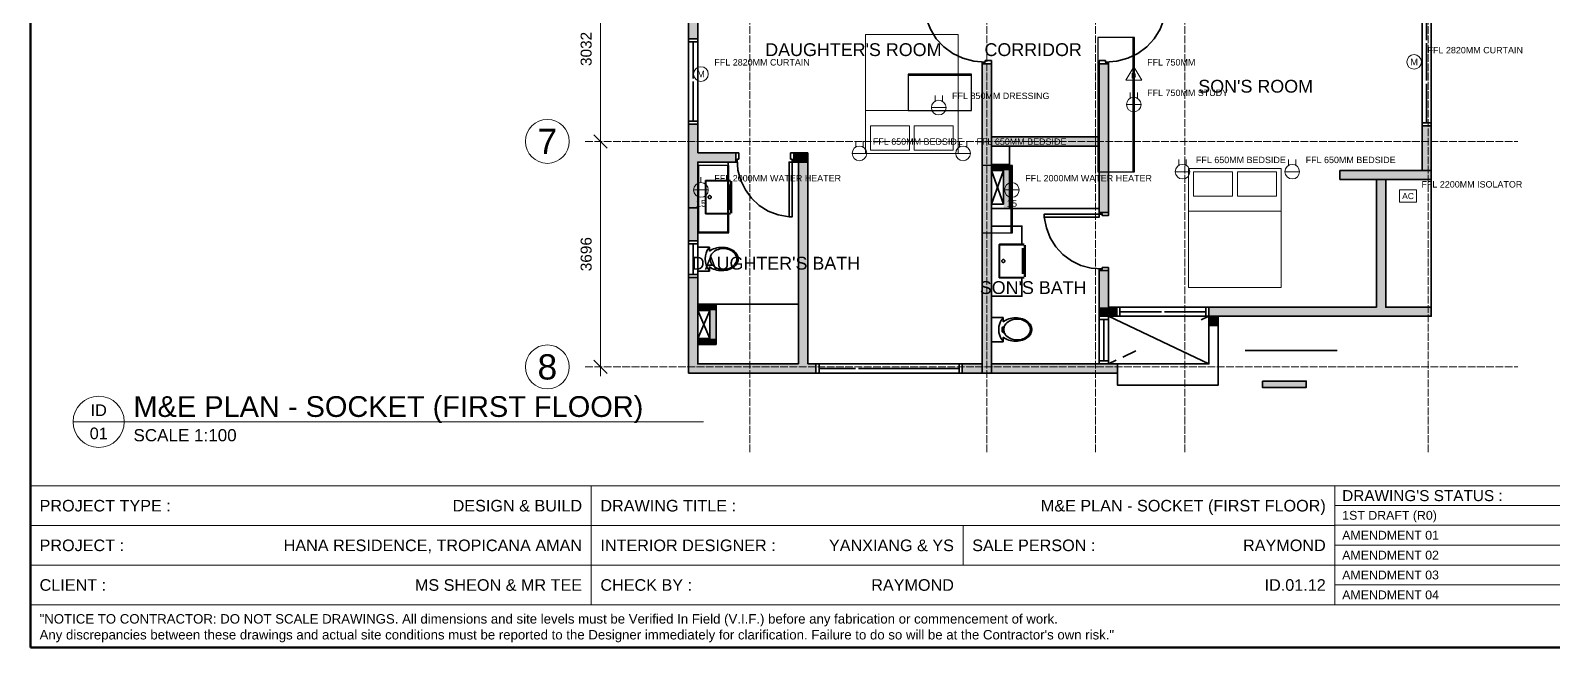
# Model space of a CAD drawing. Header units: millimetres. Extents: x 5 to 415, y 5 to 292.
# Drawn here: x 5 to 254.7, y 5 to 106.1 of the extents above; entities that cross this region are included whole.
import ezdxf
from ezdxf.enums import TextEntityAlignment as Align

# ---------------------------------------------------------------- set-up
doc = ezdxf.new("R2010")
doc.units = ezdxf.units.MM
doc.linetypes.add('DASHED', pattern=[1.524, 1.27, -0.254])
for name, color, linetype, lineweight in [('0-SHEET', 7, 'CONTINUOUS', 50), ('0-TITLE', 7, 'CONTINUOUS', 18), ('0-TITLE-TXT', 7, 'CONTINUOUS', 13), ('A-GRID', 8, 'DASHED', 13), ('A-GRID-TAG', 7, 'CONTINUOUS', 18), ('A-WALL', 250, 'CONTINUOUS', 35), ('A-WALL-FILL', 250, 'CONTINUOUS', 0), ('I-DIM', 5, 'CONTINUOUS', 13), ('I-FURN', 7, 'CONTINUOUS', 13), ('I-JOIN', 6, 'CONTINUOUS', 25), ('I-NOTE', 1, 'CONTINUOUS', 13), ('I-POWR', 1, 'CONTINUOUS', 18), ('I-ROOM', 7, 'CONTINUOUS', 13), ('I-TEXT', 7, 'CONTINUOUS', 13)]:
    doc.layers.add(name, color=color, linetype=linetype, lineweight=lineweight)
doc.styles.get("Standard").update_dxf_attribs({"font": 'arial.ttf'})

msp = doc.modelspace()

# ---------------------------------------------------------------- hatches: boundary and pattern name
at = {"layer": 'A-WALL-FILL', "true_color": 0x4d4d4d}
h = msp.add_hatch(color=7, dxfattribs=at)
h.dxf.hatch_style = 1
h.paths.add_polyline_path([(114.47, 111.5), (112.97, 111.5), (114.47, 104.77), (114.47, 111.5)])
h = msp.add_hatch(color=7, dxfattribs=at)
h.dxf.hatch_style = 1
h.paths.add_polyline_path([(112.97, 111.5), (114.47, 104.77), (112.97, 104.77), (112.97, 111.5)])
h = msp.add_hatch(color=7, dxfattribs=at)
h.dxf.hatch_style = 1
h.paths.add_polyline_path([(162.64, 100.7), (161.14, 100.7), (162.64, 49.99), (162.64, 100.7)])
h = msp.add_hatch(color=7, dxfattribs=at)
h.dxf.hatch_style = 1
h.paths.add_polyline_path([(161.14, 100.7), (162.64, 49.99), (161.14, 49.99), (161.14, 100.7)])
h = msp.add_hatch(color=7, dxfattribs=at)
h.dxf.hatch_style = 1
h.paths.add_polyline_path([(181.84, 100.7), (180.34, 100.7), (181.84, 76.3), (181.84, 100.7)])
h = msp.add_hatch(color=7, dxfattribs=at)
h.dxf.hatch_style = 1
h.paths.add_polyline_path([(180.34, 100.7), (181.84, 76.3), (180.34, 76.3), (180.34, 100.7)])
h = msp.add_hatch(color=7, dxfattribs=at)
h.dxf.hatch_style = 1
h.paths.add_polyline_path([(114.47, 90.77), (112.97, 90.77), (114.47, 86.07), (114.47, 90.77)])
h = msp.add_hatch(color=7, dxfattribs=at)
h.dxf.hatch_style = 1
h.paths.add_polyline_path([(112.97, 90.77), (114.47, 86.07), (112.97, 86.07), (112.97, 90.77)])
h = msp.add_hatch(color=7, dxfattribs=at)
h.dxf.hatch_style = 1
h.paths.add_polyline_path([(234.8, 90.5), (233.3, 90.5), (234.8, 83.2), (234.8, 90.5)])
h = msp.add_hatch(color=7, dxfattribs=at)
h.dxf.hatch_style = 1
h.paths.add_polyline_path([(233.3, 90.5), (234.8, 83.2), (233.3, 83.2), (233.3, 90.5)])
h = msp.add_hatch(color=7, dxfattribs=at)
h.dxf.hatch_style = 1
h.paths.add_polyline_path([(180.34, 88.7), (162.64, 88.7), (180.34, 87.2), (180.34, 88.7)])
h = msp.add_hatch(color=7, dxfattribs=at)
h.dxf.hatch_style = 1
h.paths.add_polyline_path([(162.64, 88.7), (180.34, 87.2), (162.64, 87.2), (162.64, 88.7)])
h = msp.add_hatch(color=7, dxfattribs=at)
h.dxf.hatch_style = 1
h.paths.add_polyline_path([(120.71, 86.07), (112.97, 86.07), (120.71, 84.57), (120.71, 86.07)])
h = msp.add_hatch(color=7, dxfattribs=at)
h.dxf.hatch_style = 1
h.paths.add_polyline_path([(112.97, 86.07), (120.71, 84.57), (112.97, 84.57), (112.97, 86.07)])
h = msp.add_hatch(color=7, dxfattribs=at)
h.dxf.hatch_style = 1
h.paths.add_polyline_path([(132.52, 86.07), (130.21, 86.07), (132.52, 84.57), (132.52, 86.07)])
h = msp.add_hatch(color=7, dxfattribs=at)
h.dxf.hatch_style = 1
h.paths.add_polyline_path([(130.21, 86.07), (132.52, 84.57), (130.21, 84.57), (130.21, 86.07)])
h = msp.add_hatch(color=7, dxfattribs=at)
h.dxf.hatch_style = 1
h.paths.add_polyline_path([(114.47, 84.57), (112.97, 84.57), (114.47, 77.06), (114.47, 84.57)])
h = msp.add_hatch(color=7, dxfattribs=at)
h.dxf.hatch_style = 1
h.paths.add_polyline_path([(112.97, 84.57), (114.47, 77.06), (112.97, 77.06), (112.97, 84.57)])
h = msp.add_hatch(color=7, dxfattribs=at)
h.dxf.hatch_style = 1
h.paths.add_polyline_path([(132.52, 84.57), (131.02, 84.57), (132.52, 51.49), (132.52, 84.57)])
h = msp.add_hatch(color=7, dxfattribs=at)
h.dxf.hatch_style = 1
h.paths.add_polyline_path([(131.02, 84.57), (132.52, 51.49), (131.02, 51.49), (131.02, 84.57)])
h = msp.add_hatch(color=7, dxfattribs=at)
h.dxf.hatch_style = 1
h.paths.add_polyline_path([(165.64, 84.2), (162.64, 84.2), (165.64, 83.2), (165.64, 84.2)])
h = msp.add_hatch(color=7, dxfattribs=at)
h.dxf.hatch_style = 1
h.paths.add_polyline_path([(162.64, 84.2), (165.64, 83.2), (162.64, 83.2), (162.64, 84.2)])
h = msp.add_hatch(color=7, dxfattribs=at)
h.dxf.hatch_style = 1
h.paths.add_polyline_path([(165.64, 83.2), (164.64, 83.2), (165.64, 76.95), (165.64, 83.2)])
h = msp.add_hatch(color=7, dxfattribs=at)
h.dxf.hatch_style = 1
h.paths.add_polyline_path([(164.64, 83.2), (165.64, 76.95), (164.64, 76.95), (164.64, 83.2)])
h = msp.add_hatch(color=7, dxfattribs=at)
h.dxf.hatch_style = 1
h.paths.add_polyline_path([(234.8, 83.19), (219.8, 83.19), (234.8, 81.7), (234.8, 83.19)])
h = msp.add_hatch(color=7, dxfattribs=at)
h.dxf.hatch_style = 1
h.paths.add_polyline_path([(219.8, 83.19), (234.8, 81.7), (219.8, 81.7), (219.8, 83.19)])
h = msp.add_hatch(color=7, dxfattribs=at)
h.dxf.hatch_style = 1
h.paths.add_polyline_path([(234.8, 83.2), (231.06, 83.2), (234.8, 83.19), (234.8, 83.2)])
h = msp.add_hatch(color=7, dxfattribs=at)
h.dxf.hatch_style = 1
h.paths.add_polyline_path([(231.06, 83.2), (234.8, 83.19), (231.06, 83.19), (231.06, 83.2)])
h = msp.add_hatch(color=7, dxfattribs=at)
h.dxf.hatch_style = 1
h.paths.add_polyline_path([(227.34, 81.7), (225.83, 81.7), (227.34, 66.8), (227.34, 81.7)])
h = msp.add_hatch(color=7, dxfattribs=at)
h.dxf.hatch_style = 1
h.paths.add_polyline_path([(225.83, 81.7), (227.34, 66.8), (225.83, 66.8), (225.83, 81.7)])
h = msp.add_hatch(color=7, dxfattribs=at)
h.dxf.hatch_style = 1
h.paths.add_polyline_path([(114.47, 77.06), (112.97, 77.06), (114.47, 71.67), (114.47, 77.06)])
h = msp.add_hatch(color=7, dxfattribs=at)
h.dxf.hatch_style = 1
h.paths.add_polyline_path([(112.97, 77.06), (114.47, 71.67), (112.97, 71.67), (112.97, 77.06)])
h = msp.add_hatch(color=7, dxfattribs=at)
h.dxf.hatch_style = 1
h.paths.add_polyline_path([(114.47, 65.67), (112.97, 65.67), (114.47, 51.49), (114.47, 65.67)])
h = msp.add_hatch(color=7, dxfattribs=at)
h.dxf.hatch_style = 1
h.paths.add_polyline_path([(112.97, 65.67), (114.47, 51.49), (112.97, 51.49), (112.97, 65.67)])
h = msp.add_hatch(color=7, dxfattribs=at)
h.dxf.hatch_style = 1
h.paths.add_polyline_path([(181.84, 66.8), (180.34, 66.8), (181.84, 60.79), (181.84, 66.8)])
h = msp.add_hatch(color=7, dxfattribs=at)
h.dxf.hatch_style = 1
h.paths.add_polyline_path([(180.34, 66.8), (181.84, 60.79), (180.34, 60.79), (180.34, 66.8)])
h = msp.add_hatch(color=7, dxfattribs=at)
h.dxf.hatch_style = 1
h.paths.add_polyline_path([(227.34, 66.8), (225.83, 66.8), (227.34, 60.79), (227.34, 66.8)])
h = msp.add_hatch(color=7, dxfattribs=at)
h.dxf.hatch_style = 1
h.paths.add_polyline_path([(225.83, 66.8), (227.34, 60.79), (225.83, 60.79), (225.83, 66.8)])
h = msp.add_hatch(color=7, dxfattribs=at)
h.dxf.hatch_style = 1
h.paths.add_polyline_path([(117.47, 61.27), (114.47, 61.27), (117.47, 60.26), (117.47, 61.27)])
h = msp.add_hatch(color=7, dxfattribs=at)
h.dxf.hatch_style = 1
h.paths.add_polyline_path([(114.47, 61.27), (117.47, 60.26), (114.47, 60.26), (114.47, 61.27)])
h = msp.add_hatch(color=7, dxfattribs=at)
h.dxf.hatch_style = 1
h.paths.add_polyline_path([(117.47, 60.26), (116.46, 60.26), (117.47, 60.26)])
h = msp.add_hatch(color=7, dxfattribs=at)
h.dxf.hatch_style = 1
h.paths.add_polyline_path([(116.46, 60.26), (117.47, 60.26), (116.97, 60.26), (116.46, 60.26)])
h = msp.add_hatch(color=7, dxfattribs=at)
h.dxf.hatch_style = 1
h.paths.add_polyline_path([(116.97, 60.26), (116.46, 60.26), (117.47, 60.25), (116.97, 60.26)])
h = msp.add_hatch(color=7, dxfattribs=at)
h.dxf.hatch_style = 1
h.paths.add_polyline_path([(116.46, 60.26), (117.47, 60.25), (116.46, 60.25), (116.46, 60.26)])
h = msp.add_hatch(color=7, dxfattribs=at)
h.dxf.hatch_style = 1
h.paths.add_polyline_path([(117.47, 60.25), (116.46, 60.25), (117.47, 55.65), (117.47, 60.25)])
h = msp.add_hatch(color=7, dxfattribs=at)
h.dxf.hatch_style = 1
h.paths.add_polyline_path([(116.46, 60.25), (117.47, 55.65), (116.46, 55.65), (116.46, 60.25)])
h = msp.add_hatch(color=7, dxfattribs=at)
h.dxf.hatch_style = 1
h.paths.add_polyline_path([(117.47, 60.26), (117.47, 60.25), (117.47, 60.26)])
h = msp.add_hatch(color=7, dxfattribs=at)
h.dxf.hatch_style = 1
h.paths.add_polyline_path([(183.24, 60.79), (180.34, 60.79), (183.24, 59.29), (183.24, 60.79)])
h = msp.add_hatch(color=7, dxfattribs=at)
h.dxf.hatch_style = 1
h.paths.add_polyline_path([(180.34, 60.79), (183.24, 59.29), (180.34, 59.29), (180.34, 60.79)])
h = msp.add_hatch(color=7, dxfattribs=at)
h.dxf.hatch_style = 1
h.paths.add_polyline_path([(234.8, 60.79), (198.33, 60.79), (234.8, 59.29), (234.8, 60.79)])
h = msp.add_hatch(color=7, dxfattribs=at)
h.dxf.hatch_style = 1
h.paths.add_polyline_path([(198.33, 60.79), (234.8, 59.29), (198.33, 59.29), (198.33, 60.79)])
h = msp.add_hatch(color=7, dxfattribs=at)
h.dxf.hatch_style = 1
h.paths.add_polyline_path([(199.83, 59.29), (198.33, 59.29), (199.83, 57.77), (199.83, 59.29)])
h = msp.add_hatch(color=7, dxfattribs=at)
h.dxf.hatch_style = 1
h.paths.add_polyline_path([(198.33, 59.29), (199.83, 57.77), (198.33, 57.77), (198.33, 59.29)])
h = msp.add_hatch(color=7, dxfattribs=at)
h.dxf.hatch_style = 1
h.paths.add_polyline_path([(117.47, 55.65), (114.47, 55.65), (117.47, 54.65), (117.47, 55.65)])
h = msp.add_hatch(color=7, dxfattribs=at)
h.dxf.hatch_style = 1
h.paths.add_polyline_path([(114.47, 55.65), (117.47, 54.65), (114.47, 54.65), (114.47, 55.65)])
h = msp.add_hatch(color=7, dxfattribs=at)
h.dxf.hatch_style = 1
h.paths.add_polyline_path([(133.87, 51.49), (112.97, 51.49), (133.87, 49.99), (133.87, 51.49)])
h = msp.add_hatch(color=7, dxfattribs=at)
h.dxf.hatch_style = 1
h.paths.add_polyline_path([(112.97, 51.49), (133.87, 49.99), (112.97, 49.99), (112.97, 51.49)])
h = msp.add_hatch(color=7, dxfattribs=at)
h.dxf.hatch_style = 1
h.paths.add_polyline_path([(161.14, 51.49), (157.87, 51.49), (161.14, 49.99), (161.14, 51.49)])
h = msp.add_hatch(color=7, dxfattribs=at)
h.dxf.hatch_style = 1
h.paths.add_polyline_path([(157.87, 51.49), (161.14, 49.99), (157.87, 49.99), (157.87, 51.49)])
h = msp.add_hatch(color=7, dxfattribs=at)
h.dxf.hatch_style = 1
h.paths.add_polyline_path([(183.34, 51.49), (162.64, 51.49), (183.34, 49.99), (183.34, 51.49)])
h = msp.add_hatch(color=7, dxfattribs=at)
h.dxf.hatch_style = 1
h.paths.add_polyline_path([(162.64, 51.49), (183.34, 49.99), (162.64, 49.99), (162.64, 51.49)])
h = msp.add_hatch(color=7, dxfattribs=at)
h.dxf.hatch_style = 1
h.paths.add_polyline_path([(214.3, 48.67), (207.11, 48.67), (214.3, 47.64), (214.3, 48.67)])
h = msp.add_hatch(color=7, dxfattribs=at)
h.dxf.hatch_style = 1
h.paths.add_polyline_path([(207.11, 48.67), (214.3, 47.64), (207.11, 47.64), (207.11, 48.67)])

# ---------------------------------------------------------------- linework, layer by layer
at = {"layer": '0-SHEET'}
msp.add_lwpolyline([(5, 5), (415, 5), (415, 292), (5, 292)], close=True, dxfattribs=at)
at = {"layer": '0-TITLE'}
for p, q in [((5, 31.5), (415, 31.5)), ((97, 12), (97, 31.5)), ((219, 12), (219, 31.5)), ((219, 28.3), (287, 28.3)), ((5, 25), (219, 25)), ((158, 18.5), (158, 25)), ((219, 25.04), (287, 25.04)), ((219, 21.78), (287, 21.78)), ((5, 18.5), (219, 18.5)), ((219, 18.52), (287, 18.52)), ((219, 15.26), (287, 15.26)), ((5, 12), (415, 12))]:
    msp.add_line(p, q, dxfattribs=at)
at = {"layer": 'A-GRID'}
for p, q in [((123, 37), (123, 272)), ((161.9, 37), (161.9, 272)), ((179.7, 37), (179.7, 272)), ((194.4, 37), (194.4, 272)), ((234.3, 37), (234.3, 272)), ((96, 87.96), (249, 87.96)), ((96, 51), (249, 51))]:
    msp.add_line(p, q, dxfattribs=at)
at = {"layer": 'A-GRID-TAG'}
for centre in [(89.8, 87.96), (89.8, 51)]:
    msp.add_circle(centre, 3.6, dxfattribs=at)
at = {"layer": 'A-WALL'}
for points in [[(112.97, 49.99), (112.97, 201.88)], [(114.47, 86.07), (114.47, 117.51)], [(233.3, 119.01), (233.3, 83.2)], [(234.8, 117.51), (234.8, 81.7)], [(151.64, 109.96), (151.97, 108.08), (152.64, 106.34), (153.61, 104.8), (154.85, 103.46), (156.3, 102.38), (157.94, 101.58), (159.74, 101.09), (161.64, 100.95)], [(181.33, 100.95), (183.23, 101.09), (185.03, 101.58), (186.67, 102.38), (188.12, 103.46), (189.36, 104.8), (190.33, 106.34), (191, 108.08), (191.33, 109.96)], [(234.05, 111.01), (234.05, 104.58)], [(112.97, 104.77), (114.47, 104.77), (114.47, 90.77), (112.97, 90.77), (112.97, 104.77)], [(114.47, 104.28), (114.47, 104.77), (112.97, 104.77), (112.97, 104.28), (114.47, 104.28)], [(113.72, 104.28), (113.72, 98.27)], [(234.05, 104.09), (234.05, 97.92)], [(162.64, 100.7), (161.14, 100.7), (161.14, 100.95), (161.65, 100.95), (161.65, 101.2), (162.64, 101.2), (162.64, 100.7)], [(161.14, 100.7), (161.14, 49.99)], [(162.64, 100.7), (161.14, 100.7)], [(161.14, 100.7), (161.14, 95.7)], [(162.64, 100.7), (162.64, 49.99)], [(180.34, 100.7), (181.84, 100.7), (181.84, 100.95), (181.34, 100.95), (181.34, 101.2), (180.34, 101.2), (180.34, 100.7)], [(180.34, 75.55), (180.34, 100.7)], [(180.34, 100.7), (181.84, 100.7)], [(180.34, 100.7), (181.84, 100.7)], [(181.84, 75.8), (181.84, 100.7)], [(113.72, 97.77), (113.72, 91.27)], [(234.05, 97.42), (234.05, 91)], [(114.47, 90.77), (114.47, 91.27), (112.97, 91.27), (112.97, 90.77), (114.47, 90.77)], [(233.3, 90.5), (233.3, 91), (234.8, 91), (234.8, 90.5), (233.3, 90.5)], [(234.8, 90.5), (233.3, 90.5)], [(180.34, 88.7), (162.64, 88.7)], [(121.2, 86.07), (114.47, 86.07)], [(120.71, 86.07), (120.71, 84.57), (120.95, 84.57), (120.95, 85.07), (121.2, 85.07), (121.2, 86.07), (120.71, 86.07)], [(120.95, 85.07), (121.07, 83.27), (121.53, 81.57), (122.29, 80.02), (123.31, 78.63), (124.57, 77.46), (126.03, 76.54), (127.67, 75.9), (129.45, 75.57)], [(132.52, 86.07), (129.7, 86.07)], [(130.21, 86.07), (130.21, 84.57), (129.96, 84.57), (129.96, 85.07), (129.7, 85.07), (129.7, 86.07), (130.21, 86.07)], [(132.52, 51.49), (132.52, 86.07)], [(180.34, 87.2), (162.64, 87.2)], [(165.64, 84.2), (162.64, 84.2), (162.64, 87.2), (165.64, 87.2), (165.64, 84.2)], [(120.95, 84.57), (114.47, 84.57)], [(131.02, 51.49), (114.47, 51.49), (114.47, 84.57)], [(119.47, 81.57), (119.47, 84.57), (114.47, 84.57), (114.47, 73.07), (119.47, 73.07), (119.47, 76.07)], [(132.52, 84.57), (129.46, 84.57)], [(129.46, 75.57), (129.46, 84.57), (129.96, 84.57), (129.96, 75.57), (129.46, 75.57)], [(131.02, 51.49), (131.02, 84.57)], [(165.64, 76.95), (162.64, 76.95), (162.64, 84.2), (165.64, 84.2), (165.64, 76.95)], [(164.64, 77.7), (162.64, 77.7), (162.64, 83.2), (164.64, 83.2), (164.64, 77.7)], [(164.64, 77.7), (162.64, 83.2)], [(162.64, 77.7), (164.64, 83.2)], [(234.8, 83.2), (219.8, 83.2)], [(219.8, 83.2), (219.8, 81.7)], [(115.84, 81.57), (115.82, 81.57), (115.8, 81.57), (115.78, 81.56), (115.77, 81.55), (115.76, 81.53), (115.75, 81.51), (115.74, 81.5), (115.74, 81.48)], [(115.75, 81.47), (115.75, 76.17)], [(115.84, 81.5), (115.83, 81.5), (115.83, 81.5), (115.82, 81.5), (115.82, 81.5), (115.81, 81.49), (115.81, 81.49), (115.81, 81.48), (115.81, 81.48)], [(115.82, 81.47), (115.82, 76.17)], [(119.84, 81.57), (115.84, 81.57)], [(119.84, 81.5), (115.84, 81.5)], [(119.59, 76.72), (119.59, 80.92)], [(119.66, 76.72), (119.66, 80.92)], [(119.92, 76.22), (119.92, 81.42)], [(119.99, 76.22), (119.99, 81.42)], [(219.8, 81.7), (234.8, 81.7)], [(225.83, 81.7), (225.83, 60.79)], [(227.34, 81.7), (227.34, 60.79)], [(234.8, 60.79), (234.8, 81.7), (227.34, 81.7), (227.34, 60.79), (234.8, 60.79)], [(116.42, 79.08), (116.37, 79.07), (116.32, 79.06), (116.28, 79.04), (116.25, 79.01), (116.22, 78.97), (116.19, 78.93), (116.18, 78.88), (116.17, 78.83), (116.18, 78.78), (116.19, 78.73), (116.22, 78.69), (116.25, 78.65), (116.28, 78.62), (116.32, 78.6), (116.37, 78.59), (116.42, 78.58), (116.47, 78.59), (116.52, 78.6), (116.56, 78.62), (116.6, 78.65), (116.63, 78.69), (116.65, 78.73), (116.67, 78.78), (116.67, 78.83), (116.67, 78.88), (116.65, 78.93), (116.63, 78.97), (116.6, 79.01), (116.56, 79.04), (116.52, 79.06), (116.47, 79.07), (116.42, 79.08)], [(114.47, 77.06), (112.97, 77.06), (112.97, 71.67), (114.47, 71.67), (114.47, 77.06)], [(115.74, 76.18), (115.74, 76.16), (115.75, 76.14), (115.76, 76.12), (115.77, 76.11), (115.78, 76.09), (115.8, 76.08), (115.82, 76.08), (115.84, 76.08)], [(115.81, 76.18), (115.81, 76.17), (115.81, 76.16), (115.81, 76.16), (115.82, 76.16), (115.82, 76.15), (115.83, 76.15), (115.83, 76.15), (115.84, 76.15)], [(115.84, 76.14), (119.84, 76.14)], [(115.84, 76.07), (119.84, 76.07)], [(165.64, 76.95), (180.34, 76.95)], [(171.33, 75.55), (180.34, 75.55), (180.34, 76.05), (171.33, 76.05), (171.33, 75.55)], [(171.33, 75.55), (171.66, 73.77), (172.3, 72.14), (173.22, 70.67), (174.39, 69.41), (175.78, 68.39), (177.33, 67.63), (179.03, 67.18), (180.84, 67.05)], [(181.84, 76.3), (180.34, 76.3), (180.34, 76.05), (180.83, 76.05), (180.83, 75.8), (181.84, 75.8), (181.84, 76.3)], [(167.64, 71.09), (167.64, 74.09), (162.64, 74.09), (162.64, 62.59), (167.64, 62.59), (167.64, 65.59)], [(114.47, 71.67), (114.47, 65.67), (112.97, 65.67), (112.97, 71.67), (114.47, 71.67)], [(114.47, 71.16), (114.47, 71.67), (112.97, 71.67), (112.97, 71.16), (114.47, 71.16)], [(113.72, 66.16), (113.72, 71.16)], [(114.47, 66.69), (114.47, 70.64)], [(114.47, 70.64), (116.39, 70.64)], [(116.32, 70.54), (116.04, 70.12), (115.84, 69.66), (115.72, 69.18), (115.67, 68.7), (115.72, 68.21), (115.84, 67.73), (116.04, 67.27), (116.32, 66.85)], [(116.39, 70.64), (116.39, 69.95)], [(116.39, 67.44), (116.59, 67.29), (116.81, 67.15), (117.06, 67.04), (117.32, 66.95), (117.59, 66.87), (117.86, 66.82), (118.16, 66.79), (118.44, 66.78), (118.73, 66.8), (119.02, 66.83), (119.29, 66.88), (119.56, 66.96), (119.82, 67.06), (120.06, 67.17), (120.28, 67.31), (120.48, 67.46), (120.65, 67.62), (120.8, 67.8), (120.92, 67.99), (121.01, 68.18), (121.08, 68.38), (121.11, 68.59), (121.11, 68.79), (121.08, 69), (121.01, 69.2), (120.92, 69.39), (120.8, 69.58), (120.65, 69.76), (120.48, 69.92), (120.28, 70.07), (120.06, 70.2), (119.82, 70.32), (119.56, 70.41), (119.29, 70.49), (119.02, 70.55), (118.73, 70.59), (118.44, 70.59), (118.16, 70.59), (117.86, 70.56), (117.59, 70.51), (117.32, 70.43), (117.06, 70.33), (116.81, 70.22), (116.59, 70.09), (116.39, 69.95)], [(116.5, 68.69), (116.51, 68.49), (116.55, 68.29), (116.63, 68.1), (116.73, 67.91), (116.87, 67.74), (117.03, 67.58), (117.21, 67.43), (117.4, 67.3), (117.63, 67.19), (117.86, 67.1), (118.11, 67.04), (118.36, 67), (118.61, 66.98), (118.87, 66.98), (119.13, 67.02), (119.38, 67.07), (119.62, 67.15), (119.85, 67.25), (120.06, 67.36), (120.25, 67.5), (120.42, 67.66), (120.56, 67.82), (120.68, 68), (120.78, 68.19), (120.83, 68.39), (120.86, 68.59), (120.86, 68.79), (120.83, 68.99), (120.78, 69.19), (120.68, 69.38), (120.56, 69.56), (120.42, 69.73), (120.25, 69.88), (120.06, 70.02), (119.85, 70.14), (119.62, 70.23), (119.38, 70.31), (119.13, 70.37), (118.87, 70.39), (118.61, 70.4), (118.36, 70.38), (118.11, 70.34), (117.86, 70.27), (117.63, 70.18), (117.4, 70.08), (117.21, 69.95), (117.03, 69.8), (116.87, 69.65), (116.73, 69.47), (116.63, 69.28), (116.55, 69.09), (116.51, 68.89), (116.5, 68.69)], [(164.01, 71.09), (163.99, 71.09), (163.97, 71.08), (163.96, 71.08), (163.94, 71.06), (163.93, 71.05), (163.92, 71.03), (163.92, 71.01), (163.91, 70.99)], [(163.92, 70.99), (163.92, 65.69)], [(164.01, 71.02), (164.01, 71.02), (164, 71.02), (164, 71.02), (163.99, 71.01), (163.99, 71.01), (163.99, 71), (163.99, 71), (163.99, 70.99)], [(163.99, 70.99), (163.99, 65.69)], [(168.01, 71.09), (164.02, 71.09)], [(168.01, 71.02), (164.02, 71.02)], [(167.77, 66.24), (167.77, 70.44)], [(167.83, 66.24), (167.83, 70.44)], [(168.09, 65.74), (168.09, 70.94)], [(168.16, 65.74), (168.16, 70.94)], [(116.39, 67.44), (116.39, 66.69)], [(164.6, 68.6), (164.55, 68.59), (164.5, 68.58), (164.46, 68.55), (164.42, 68.52), (164.39, 68.49), (164.37, 68.44), (164.35, 68.4), (164.35, 68.35), (164.35, 68.3), (164.37, 68.25), (164.39, 68.21), (164.42, 68.17), (164.46, 68.14), (164.5, 68.12), (164.55, 68.1), (164.6, 68.1), (164.65, 68.1), (164.69, 68.12), (164.74, 68.14), (164.77, 68.17), (164.8, 68.21), (164.83, 68.25), (164.84, 68.3), (164.85, 68.35), (164.84, 68.4), (164.83, 68.44), (164.8, 68.49), (164.77, 68.52), (164.74, 68.55), (164.69, 68.58), (164.65, 68.59), (164.6, 68.6)], [(114.47, 65.67), (114.47, 66.16), (112.97, 66.16), (112.97, 65.67), (114.47, 65.67)], [(116.39, 66.69), (114.47, 66.69)], [(163.91, 65.69), (163.92, 65.67), (163.92, 65.66), (163.93, 65.64), (163.94, 65.62), (163.96, 65.61), (163.97, 65.6), (163.99, 65.6), (164.01, 65.59)], [(163.99, 65.69), (163.99, 65.69), (163.99, 65.68), (163.99, 65.68), (163.99, 65.67), (164, 65.67), (164, 65.67), (164.01, 65.67), (164.01, 65.67)], [(164.02, 65.66), (168.01, 65.66)], [(164.02, 65.59), (168.01, 65.59)], [(181.84, 66.8), (180.34, 66.8), (180.34, 67.05), (180.83, 67.05), (180.83, 67.29), (181.84, 67.29), (181.84, 66.8)], [(180.34, 59.29), (180.34, 67.05)], [(181.84, 60.79), (181.84, 67.29)], [(114.47, 60.26), (114.47, 61.27), (117.47, 61.27), (117.47, 54.65)], [(114.47, 60.26), (116.46, 60.26), (116.46, 55.65), (114.47, 55.65), (114.47, 60.26)], [(114.47, 55.65), (116.46, 60.26)], [(116.46, 55.65), (114.47, 60.26)], [(117.47, 61.27), (131.02, 61.27)], [(227.34, 60.79), (234.8, 60.79), (234.8, 59.29), (180.34, 59.29)], [(225.83, 60.79), (181.84, 60.79)], [(181.84, 59.29), (183.24, 59.29), (183.24, 60.79)], [(183.73, 59.29), (183.24, 59.29), (183.24, 60.79), (183.73, 60.79), (183.73, 59.29)], [(190.53, 60.04), (183.73, 60.04)], [(197.82, 60.04), (191.03, 60.04)], [(198.33, 59.29), (197.82, 59.29), (197.82, 60.79), (198.33, 60.79), (198.33, 59.29)], [(198.33, 60.79), (198.33, 59.29)], [(162.64, 55.13), (162.64, 59.08)], [(162.64, 59.08), (164.56, 59.08)], [(164.5, 58.98), (164.22, 58.56), (164.01, 58.1), (163.89, 57.62), (163.85, 57.13), (163.89, 56.64), (164.01, 56.16), (164.22, 55.71), (164.5, 55.28)], [(164.42, 56.72), (164.42, 57.47), (164.78, 57.62)], [(164.56, 59.08), (164.56, 58.38)], [(164.56, 55.87), (164.77, 55.72), (164.99, 55.59), (165.23, 55.48), (165.49, 55.38), (165.76, 55.31), (166.04, 55.25), (166.33, 55.22), (166.62, 55.22), (166.91, 55.23), (167.19, 55.26), (167.47, 55.32), (167.74, 55.4), (168, 55.5), (168.23, 55.61), (168.46, 55.74), (168.65, 55.89), (168.83, 56.06), (168.98, 56.23), (169.1, 56.42), (169.19, 56.62), (169.25, 56.82), (169.29, 57.02), (169.29, 57.23), (169.25, 57.44), (169.19, 57.63), (169.1, 57.83), (168.98, 58.01), (168.83, 58.19), (168.65, 58.36), (168.46, 58.51), (168.23, 58.64), (168, 58.75), (167.74, 58.86), (167.47, 58.93), (167.19, 58.98), (166.91, 59.02), (166.62, 59.04), (166.33, 59.02), (166.04, 58.99), (165.76, 58.94), (165.49, 58.86), (165.23, 58.77), (164.99, 58.66), (164.77, 58.53), (164.56, 58.38)], [(164.67, 57.13), (164.69, 56.92), (164.73, 56.72), (164.81, 56.53), (164.91, 56.34), (165.04, 56.17), (165.2, 56.01), (165.38, 55.86), (165.58, 55.74), (165.8, 55.63), (166.03, 55.55), (166.28, 55.48), (166.54, 55.44), (166.79, 55.42), (167.05, 55.43), (167.31, 55.45), (167.56, 55.51), (167.8, 55.59), (168.02, 55.68), (168.23, 55.8), (168.42, 55.93), (168.6, 56.09), (168.74, 56.26), (168.86, 56.44), (168.95, 56.63), (169.01, 56.83), (169.04, 57.02), (169.04, 57.23), (169.01, 57.43), (168.95, 57.62), (168.86, 57.81), (168.74, 58), (168.6, 58.16), (168.42, 58.32), (168.23, 58.45), (168.02, 58.57), (167.8, 58.67), (167.56, 58.75), (167.31, 58.8), (167.05, 58.83), (166.79, 58.83), (166.54, 58.82), (166.28, 58.78), (166.03, 58.71), (165.8, 58.63), (165.58, 58.52), (165.38, 58.39), (165.2, 58.24), (165.04, 58.08), (164.91, 57.91), (164.81, 57.72), (164.73, 57.53), (164.69, 57.33), (164.67, 57.13)], [(180.34, 51.49), (180.34, 59.29)], [(180.34, 58.79), (180.34, 59.29), (181.84, 59.29), (181.84, 58.79), (180.34, 58.79)], [(181.09, 51.99), (181.09, 58.79)], [(181.84, 51.49), (181.84, 59.29)], [(181.84, 59.29), (198.33, 51.49)], [(198.33, 57.77), (198.33, 51.49), (183.34, 51.49), (183.34, 49.99), (183.34, 48), (199.83, 48), (199.83, 57.77), (198.33, 57.77)], [(198.33, 59.29), (197.04, 58.69)], [(198.33, 57.77), (198.33, 59.29)], [(199.83, 49.99), (199.83, 59.29)], [(114.47, 55.65), (114.47, 54.65), (117.47, 54.65)], [(164.56, 55.13), (162.64, 55.13)], [(164.81, 56.53), (164.42, 56.72)], [(164.56, 55.87), (164.56, 55.13)], [(186.33, 53.62), (184.19, 52.61)], [(204.29, 53.68), (219.36, 53.68)], [(183.34, 49.99), (112.97, 49.99)], [(161.14, 51.49), (132.52, 51.49)], [(134.37, 51.49), (133.87, 51.49), (133.87, 49.99), (134.37, 49.99), (134.37, 51.49)], [(134.37, 50.74), (140.37, 50.74)], [(140.87, 50.74), (157.37, 50.74)], [(157.87, 51.49), (157.37, 51.49), (157.37, 49.99), (157.87, 49.99), (157.87, 51.49)], [(181.84, 51.49), (162.64, 51.49)], [(180.34, 51.49), (180.34, 51.99), (181.84, 51.99), (181.84, 51.49), (180.34, 51.49)], [(183.12, 52.1), (181.84, 51.49)], [(181.84, 51.49), (198.33, 51.49)], [(207.11, 48.67), (207.11, 47.64), (214.3, 47.64), (214.3, 48.67), (207.11, 48.67)]]:
    msp.add_lwpolyline(points, dxfattribs=at)
at = {"layer": 'I-DIM'}
for p, q in [((98.5, 86.46), (98.5, 119.78)), ((99.6, 86.86), (97.4, 89.06)), ((99.6, 86.86), (97.4, 89.06)), ((98.5, 49.5), (98.5, 89.46)), ((99.6, 49.9), (97.4, 52.1))]:
    msp.add_line(p, q, dxfattribs=at)
at = {"layer": 'I-FURN'}
for p, q in [((142, 93), (157.2, 93)), ((195, 76.5), (210.2, 76.5))]:
    msp.add_line(p, q, dxfattribs=at)
for points in [[(142, 86), (157.2, 86), (157.2, 105.5), (142, 105.5)], [(142.8, 86.5), (149.2, 86.5), (149.2, 90.5), (142.8, 90.5)], [(150, 86.5), (156.4, 86.5), (156.4, 90.5), (150, 90.5)], [(195, 64), (210.2, 64), (210.2, 83.5), (195, 83.5)], [(195.8, 79), (202.2, 79), (202.2, 83), (195.8, 83)], [(203, 79), (209.4, 79), (209.4, 83), (203, 83)]]:
    msp.add_lwpolyline(points, close=True, dxfattribs=at)
at = {"layer": 'I-JOIN'}
for p, q in [((185.9, 83), (185.9, 105)), ((149, 98.8), (159.4, 98.8)), ((119.4, 73), (119.4, 84)), ((165.9, 73), (165.9, 84))]:
    msp.add_line(p, q, dxfattribs=at)
for points in [[(180.1, 83), (186.1, 83), (186.1, 105), (180.1, 105)], [(149, 93), (159.4, 93), (159.4, 99), (149, 99)], [(114.6, 73), (119.6, 73), (119.6, 84), (114.6, 84)], [(161.1, 73), (166.1, 73), (166.1, 84), (161.1, 84)]]:
    msp.add_lwpolyline(points, close=True, dxfattribs=at)
at = {"layer": 'I-POWR', "color": 1}
for p, q in [((153.4, 94.5), (153.4, 95.5)), ((154.6, 94.5), (154.6, 95.5)), ((185.4, 95), (185.4, 96)), ((186.6, 95), (186.6, 96)), ((152.8, 93.5), (155.2, 93.5)), ((184.8, 94), (187.2, 94)), ((140.4, 87), (140.4, 88)), ((141.6, 87), (141.6, 88)), ((157.4, 87), (157.4, 88)), ((158.6, 87), (158.6, 88)), ((139.8, 86), (142.2, 86)), ((156.8, 86), (159.2, 86)), ((193.4, 84), (193.4, 85)), ((194.6, 84), (194.6, 85)), ((211.4, 84), (211.4, 85)), ((212.6, 84), (212.6, 85)), ((192.8, 83), (195.2, 83)), ((210.8, 83), (213.2, 83))]:
    msp.add_line(p, q, dxfattribs=at)
at = {"layer": 'I-POWR', "color": 5}
for p, q in [((113.8, 80), (116.2, 80)), ((115, 81.2), (115, 82.1)), ((164.8, 80), (167.2, 80)), ((166, 81.2), (166, 82.1))]:
    msp.add_line(p, q, dxfattribs=at)
at = {"layer": 'I-POWR', "color": 6}
msp.add_lwpolyline([(184.7, 98), (187.3, 98), (186, 100.2)], close=True, dxfattribs=at)
at = {"layer": 'I-POWR', "color": 3}
msp.add_lwpolyline([(229.6, 78), (232.4, 78), (232.4, 80), (229.6, 80)], close=True, dxfattribs=at)
at = {"layer": 'I-POWR', "color": 4}
for centre in [(115, 99), (232, 101)]:
    msp.add_circle(centre, 1.2, dxfattribs=at)
at = {"layer": 'I-POWR', "color": 1}
for centre in [(186, 94), (154, 93.5), (141, 86), (158, 86), (194, 83), (212, 83)]:
    msp.add_circle(centre, 1.2, dxfattribs=at)
at = {"layer": 'I-POWR', "color": 5}
for centre in [(115, 80), (166, 80)]:
    msp.add_circle(centre, 1.2, dxfattribs=at)
at = {"layer": 'I-TEXT'}
for p, q in [((12, 42), (20.4, 42)), ((20.4, 42), (115.4, 42))]:
    msp.add_line(p, q, dxfattribs=at)
msp.add_circle((16.2, 42), 4.2, dxfattribs=at)

# ---------------------------------------------------------------- texts
at = {"layer": '0-TITLE-TXT'}
for s, height, p in [("DRAWING'S STATUS :", 1.8, (220.2, 29.9)), ('PROJECT TYPE :', 1.9, (6.5, 28.25)), ('DRAWING TITLE :', 1.9, (98.5, 28.25)), ('1ST DRAFT (R0)', 1.45, (220.2, 26.67)), ('PROJECT :', 1.9, (6.5, 21.75)), ('INTERIOR DESIGNER :', 1.9, (98.5, 21.75)), ('SALE PERSON :', 1.9, (159.5, 21.75)), ('AMENDMENT 01', 1.45, (220.2, 23.41)), ('AMENDMENT 02', 1.45, (220.2, 20.15)), ('AMENDMENT 03', 1.45, (220.2, 16.89)), ('CLIENT :', 1.9, (6.5, 15.25)), ('CHECK BY :', 1.9, (98.5, 15.25)), ('AMENDMENT 04', 1.45, (220.2, 13.63)), ('"NOTICE TO CONTRACTOR: DO NOT SCALE DRAWINGS. All dimensions and site levels must be Verified In Field (V.I.F.) before any fabrication or commencement of work.', 1.55, (6.5, 9.7)), ('Any discrepancies between these drawings and actual site conditions must be reported to the Designer immediately for clarification. Failure to do so will be at the Contractor\'s own risk."', 1.55, (6.5, 7.1))]:
    msp.add_text(s, height=height, dxfattribs=at).set_placement(p, align=Align.MIDDLE_LEFT)
for s, p in [('DESIGN & BUILD', (95.5, 28.25)), ('M&E PLAN - SOCKET (FIRST FLOOR)', (217.5, 28.25)), ('HANA RESIDENCE, TROPICANA AMAN', (95.5, 21.75)), ('YANXIANG & YS', (156.5, 21.75)), ('RAYMOND', (217.5, 21.75)), ('MS SHEON & MR TEE', (95.5, 15.25)), ('RAYMOND', (156.5, 15.25)), ('ID.01.12', (217.5, 15.25))]:
    msp.add_text(s, height=1.9, dxfattribs=at).set_placement(p, align=Align.MIDDLE_RIGHT)
at = {"layer": 'A-GRID-TAG'}
for s, p in [('7', (89.8, 87.96)), ('8', (89.8, 51))]:
    msp.add_text(s, height=4.14, dxfattribs=at).set_placement(p, align=Align.MIDDLE_CENTER)
at = {"layer": 'I-DIM'}
for s, p in [('3032', (97.6, 103.12)), ('3696', (97.6, 69.48))]:
    msp.add_text(s, height=1.8, rotation=90, dxfattribs=at).set_placement(p, align=Align.BOTTOM_CENTER)
at = {"layer": 'I-NOTE', "color": 1}
for s, p in [('FFL 2820MM CURTAIN', (234.2, 102.4)), ('FFL 2820MM CURTAIN', (117.2, 100.4)), ('FFL 750MM', (188.2, 100.4)), ('FFL 850MM DRESSING', (156.2, 94.9)), ('FFL 750MM STUDY', (188.2, 95.4)), ('FFL 650MM BEDSIDE', (143.2, 87.4)), ('FFL 650MM BEDSIDE', (160.2, 87.4)), ('FFL 650MM BEDSIDE', (196.2, 84.4)), ('FFL 650MM BEDSIDE', (214.2, 84.4)), ('FFL 2000MM WATER HEATER', (117.2, 81.4)), ('FFL 2000MM WATER HEATER', (168.2, 81.4)), ('FFL 2200MM ISOLATOR', (233.2, 80.4))]:
    msp.add_text(s, height=1.05, dxfattribs=at).set_placement(p)
at = {"layer": 'I-POWR', "color": 4}
for p in [(232, 101), (115, 99)]:
    msp.add_text('M', height=1.1, dxfattribs=at).set_placement(p, align=Align.MIDDLE_CENTER)
at = {"layer": 'I-POWR', "color": 6}
msp.add_text('D', height=0.9, dxfattribs=at).set_placement((186, 98.75), align=Align.MIDDLE_CENTER)
at = {"layer": 'I-POWR', "color": 5}
for p in [(115, 77.8), (166, 77.8)]:
    msp.add_text('15', height=1.1, dxfattribs=at).set_placement(p, align=Align.MIDDLE_CENTER)
at = {"layer": 'I-POWR', "color": 3}
msp.add_text('AC', height=1, dxfattribs=at).set_placement((231, 79), align=Align.MIDDLE_CENTER)
at = {"layer": 'I-ROOM'}
for s, p in [("DAUGHTER'S ROOM", (140, 103)), ('CORRIDOR', (169.5, 103)), ("SON'S ROOM", (206, 97)), ("DAUGHTER'S BATH", (127.3, 68)), ("SON'S BATH", (169.5, 64))]:
    msp.add_text(s, height=2.1, dxfattribs=at).set_placement(p, align=Align.MIDDLE_CENTER)
at = {"layer": 'I-TEXT'}
for s, height, p in [('M&E PLAN - SOCKET (FIRST FLOOR)', 3.4, (21.9, 42.8)), ('SCALE 1:100', 2, (21.9, 38.8))]:
    msp.add_text(s, height=height, dxfattribs=at).set_placement(p)
for s, p in [('ID', (16.2, 43.9)), ('01', (16.2, 40.1))]:
    msp.add_text(s, height=1.9, dxfattribs=at).set_placement(p, align=Align.MIDDLE_CENTER)

doc.saveas('drawing.dxf')
